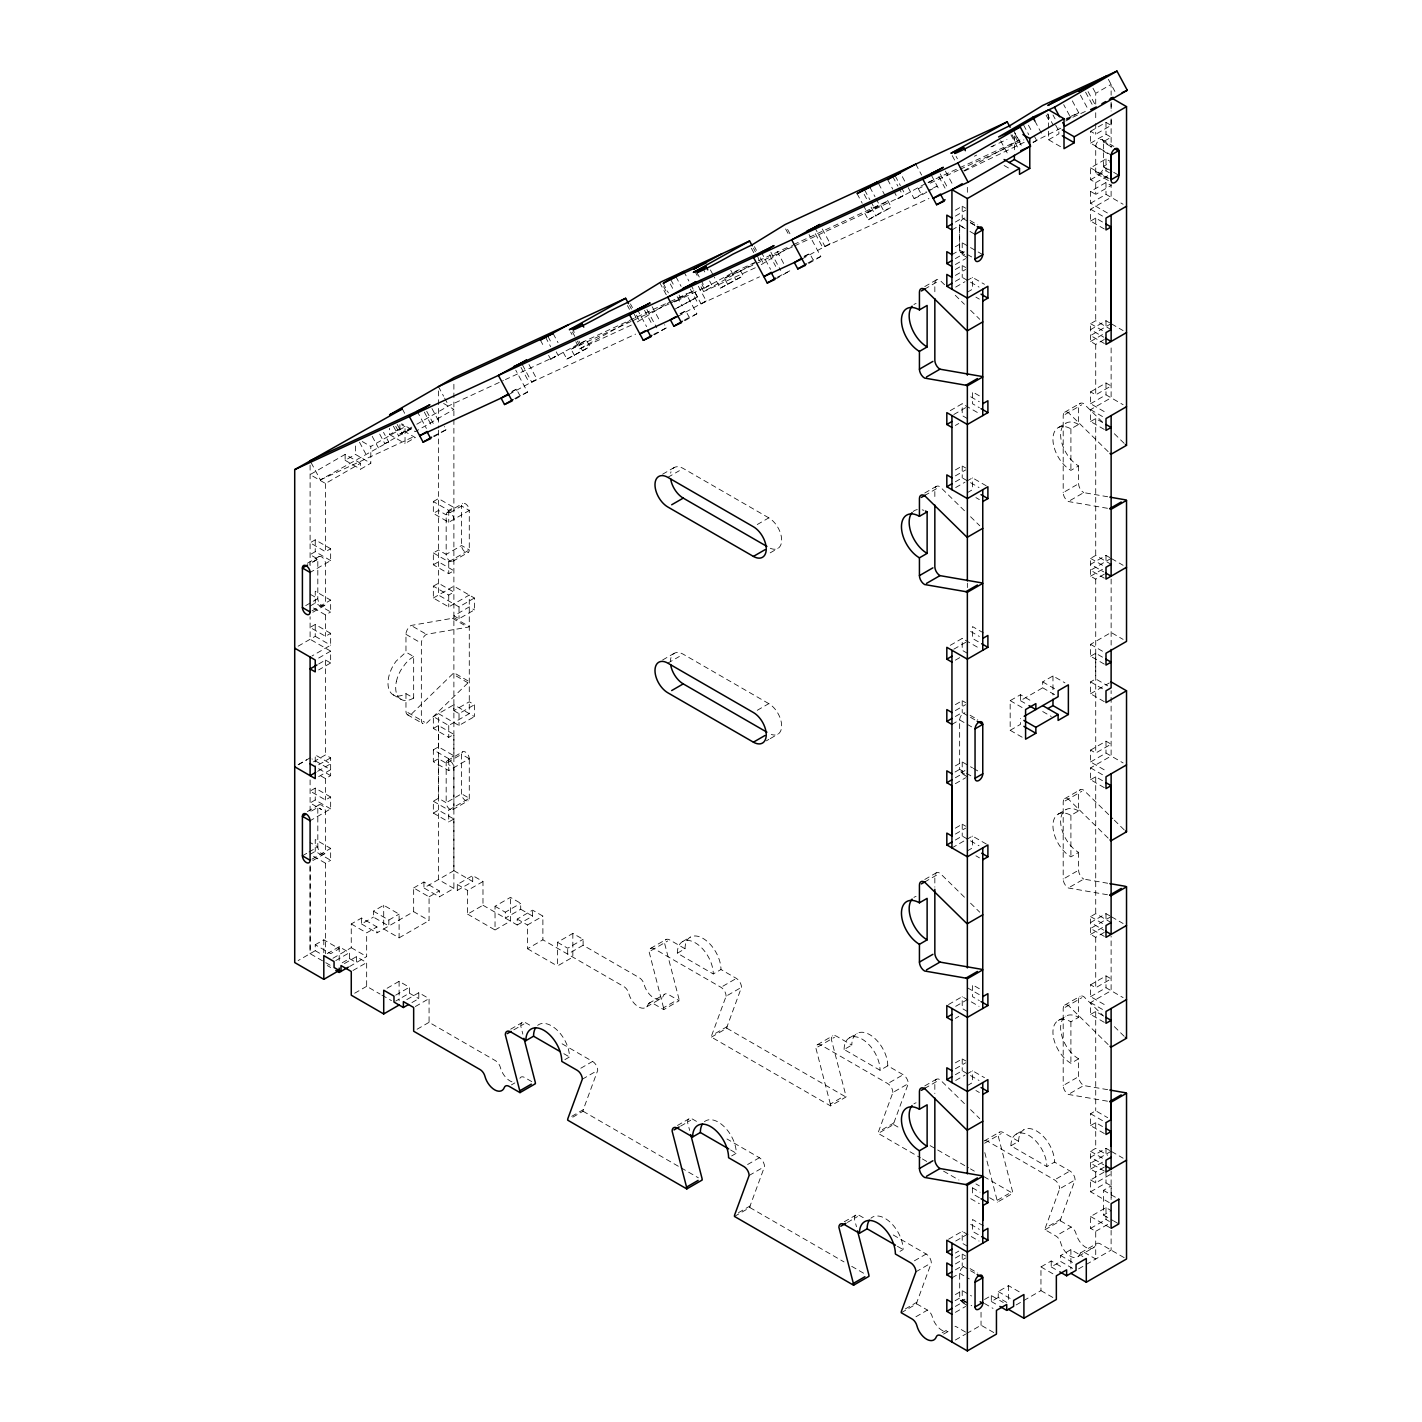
<?xml version="1.0" encoding="UTF-8"?>
<svg xmlns="http://www.w3.org/2000/svg" width="1422" height="1422" viewBox="0 0 1422 1422"><rect width="100%" height="100%" fill="white"/><g stroke="black" fill="none" stroke-linecap="round" stroke-linejoin="round"><path stroke-width="0.75" stroke-dasharray="5 3.75" d="M330.117 965.2L310.103 953.664L310.103 865.376M453.885 819.019L448.748 821.969L448.748 810.113L469.278 798.257L461.581 793.814L446.17 802.701L446.17 763.187A5.439 3.146 60 0 1 450.027 760.948A5.439 3.146 60 0 1 453.885 767.631L453.885 807.145A5.439 3.146 60 0 1 450.027 809.385A5.439 3.146 60 0 1 446.17 802.701L438.474 798.257L433.337 801.226L433.337 813.082L438.474 810.113L453.885 819.019L453.885 888.43L439.327 896.838L423.934 887.95L453.885 870.655L453.885 704.743L474.415 716.599L474.415 704.743L469.278 701.775L453.885 710.68L453.885 399.511M951.94 254.645L959.654 250.201L959.654 225.494L968.204 230.435M1107.667 1089.679L1083.742 1085.537A7.27 4.195 60 0 1 1078.605 1076.632L1078.605 1058.839A25.418 14.682 60 0 1 1060.634 1027.715A25.418 14.682 60 0 1 1078.605 1017.352L1078.605 999.559A7.27 4.195 60 0 1 1083.742 996.591L1103.632 1016.126M572.799 1117.177L583.056 1111.24A7.306 4.213 60 0 1 583.269 1109.675L597.738 1070.304A7.27 4.195 60 0 0 592.601 1061.416L560.179 1042.699M739.582 988.414L726.109 996.2L711.64 1035.554A7.306 4.213 60 0 0 711.427 1037.136L830.555 1105.907L845.966 1097.02A7.288 4.213 60 0 0 845.752 1095.189L831.283 1039.127A7.27 4.195 60 0 1 836.42 1036.176L851.814 1045.063A25.418 14.682 60 0 1 869.784 1034.683A25.418 14.682 60 0 1 887.772 1065.807L903.166 1074.712A7.27 4.195 60 0 1 908.303 1083.6L893.834 1122.971A7.288 4.213 60 0 0 893.62 1124.535L878.227 1133.423L920.496 1157.828M711.427 1037.136L726.838 1028.23A7.306 4.213 60 0 1 727.051 1026.666L741.502 987.295A7.27 4.195 60 0 0 736.383 978.407L720.972 969.52A25.418 14.682 60 0 0 703.001 938.396A25.418 14.682 60 0 0 685.031 948.758L677.334 953.22L713.275 973.963L720.972 969.52M734.445 1216.432L749.856 1207.545A7.288 4.213 60 0 1 750.069 1205.963L764.538 1166.609A7.27 4.195 60 0 0 759.401 1157.721L726.98 1138.986M906.383 1084.719L892.892 1092.487L878.441 1131.859A7.288 4.213 60 0 0 878.227 1133.423M901.246 1312.737L916.639 1303.832A7.288 4.213 60 0 1 916.87 1302.268L931.321 1262.896A7.27 4.195 60 0 0 926.184 1254.008L891.861 1234.189M1073.166 1181.007L1059.692 1188.792L1045.223 1228.146A7.288 4.213 60 0 0 1045.01 1229.728L1055.853 1235.985A7.27 4.195 60 0 1 1060.688 1242.721A14.522 8.39 60 0 0 1070.375 1256.23A14.522 8.39 60 0 0 1080.045 1253.902A7.27 4.195 60 0 1 1084.897 1252.746L1095.722 1259.003L1095.722 1231.328L1090.585 1228.359L1090.585 1216.503L1105.996 1207.616L1111.169 1210.602L1103.472 1215.063L1103.472 1190.356L1111.169 1185.912L1111.169 1200.31M1045.01 1229.728L1060.421 1220.84A7.288 4.213 60 0 1 1060.634 1219.258L1075.103 1179.904A7.27 4.195 60 0 0 1069.966 1170.999L1054.555 1162.112A25.418 14.682 60 0 0 1036.585 1130.988A25.418 14.682 60 0 0 1018.614 1141.351L1010.918 1145.812L1046.859 1166.555L1054.555 1162.112M575.821 341.689L579.678 348.87L628.542 321.568M701.064 286.782L703.641 291.563L754.424 263.194M405.963 693.634L405.963 711.409A7.306 4.23 -60 0 0 408.292 715.035A7.217 4.159 -60 0 0 411.1 714.377L453.885 672.73L469.278 681.618L426.493 723.265A7.217 4.159 -60 0 1 423.685 723.922A7.306 4.23 -60 0 1 421.339 720.279L421.356 643.224A7.306 4.213 -60 0 1 424.627 635.812A7.217 4.159 -60 0 1 426.493 634.336L467.82 627.173A7.252 4.195 -60 0 0 469.278 626.587L453.885 617.681A7.252 4.195 -60 0 1 452.409 618.286L411.1 625.449A7.217 4.159 -60 0 0 409.198 626.96A7.306 4.213 -60 0 0 405.963 634.336L405.963 652.129L396.116 661.177A25.418 14.682 -60 0 0 390.926 692.905A25.4 14.664 -60 0 0 405.963 693.616L413.66 698.078L413.66 656.573L405.963 652.129M964.916 1299.193L961.414 1300.881L959.726 1299.441L959.654 1273.33A5.439 3.146 -60 0 1 964.916 1266.149M413.66 656.573L410.389 658.813A25.4 14.664 -60 0 0 405.394 663.701L400.951 669.993A25.489 14.718 -60 0 0 397.698 676.943A25.703 14.842 -60 0 0 396.382 681.582M637.323 321.941L670.064 301.837M761.285 264.634L794.009 244.531M964.507 171.049L1024.675 142.076M360.548 463.27L345.137 454.382L310.103 474.61L325.514 483.498L360.548 463.27L360.548 469.207L370.804 463.27L370.804 446.472L405.039 426.707L405.039 443.522L415.313 437.585L399.902 428.697L389.628 434.617L389.628 428.324M345.137 454.382L345.137 460.319L355.411 454.382L370.804 463.27M311.098 462.63L320.377 479.889L388.668 441.922L383.513 432.341M395.778 426.298L399.902 433.977L414.94 425.302M416.806 424.218L448.748 405.785L503.424 380.492M379.692 434.101L384.847 443.682L412.629 428.093L399.902 433.977M548.608 355.393L550.67 359.233L555.806 356.264L505.432 379.567M550.67 359.233L578.843 343.857L668.429 302.424M574.506 355.607L571.075 349.208L586.486 340.32L589.917 346.719L566.88 359.126L561.974 350.008M433.372 436.216L446.135 429.711L444.428 426.529M566.88 359.126L589.917 346.719M434.154 436.625L446.135 429.711M511.351 392.188L516.47 389.219L519.919 395.6L527.544 392.081L515.759 370.164M508.703 394.587L536.876 379.194L526.567 360.033M522.461 364.903L531.739 382.163L536.876 379.194M671.006 303.01L686.417 294.105M670.42 301.5L694.043 290.586L673.513 302.442L709.169 285.36L704.032 288.328L701.97 284.489M704.032 288.328L732.206 272.935L789.992 246.219M514.782 398.569L519.919 395.6M515.564 398.995L527.544 392.081M727.868 284.702L724.438 278.303L739.831 269.416L743.279 275.797L720.243 288.222L714.342 277.272M697.491 296.967L674.455 309.392L697.491 296.967L693.563 289.679M720.243 288.222L743.279 275.797M680.658 313.889L685.795 310.938L689.226 317.319L696.869 313.8L686.062 293.714M678.027 316.288L706.201 300.913L695.891 281.734M690.754 284.702L701.064 303.881L706.201 300.913M653.569 334.401L666.331 327.913L664.625 324.714M654.351 334.828L666.331 327.913M794.649 245.846L864.878 213.371L880.289 204.484L883.72 210.865L891.345 207.345L886.439 198.209M863.243 205.141L867.367 212.802L887.915 200.946L792.001 245.295M867.367 212.802L903.041 195.721L898.917 188.06M684.106 320.288L689.226 317.319M684.889 320.714L696.869 313.8M893.78 191.028L897.904 198.689L903.041 195.721M897.904 198.689L926.077 183.314M926.877 192.094L921.74 195.063L918.292 188.664L921.723 186.691M928.566 182.745L933.703 179.776M804.621 256.582L809.758 253.614L813.188 260.013L820.814 256.475L809.047 234.577M864.878 213.371L868.309 219.77L883.72 210.865M330.651 548.732L315.24 539.827L310.103 542.795L325.514 551.683L330.651 548.732L330.651 560.588L310.103 572.444M801.972 258.982L830.146 243.606L820.867 226.347M868.309 219.77L891.345 207.345M814.717 227.396L825.009 246.557L830.146 243.606M777.532 277.094L790.294 270.589L776.608 278.499M1095.722 104.09L1095.722 93.319L1111.115 84.413L1111.133 95.203M908.214 187.633L914.097 198.582L926.077 191.668M928.584 191.117L937.134 186.175L929.508 189.695M808.052 262.981L813.188 260.013M808.834 263.39L820.814 256.475M330.651 560.588L315.24 551.683L310.103 554.651L317.817 559.095L317.817 598.626A5.439 3.146 60 0 0 321.656 605.292A5.439 3.146 60 0 0 325.514 603.07L325.514 563.556A5.439 3.146 60 0 0 321.656 556.873A5.439 3.146 60 0 0 317.817 559.095L309.249 564.036M1065.931 119.235L1071.068 116.266M1066.731 119.661L1078.711 112.729L1066.82 118.239M1065.789 121.066L1070.926 118.097L1063.709 104.677M1060.83 128.193L1032.87 142.289L1036.691 140.529L1033.598 134.788M1033.261 142.502L1036.691 140.529M307.383 563.272L318.937 556.606M312.68 562.063L317.817 559.095M1048.601 131.215L1048.601 139.765L1058.875 133.846L1058.875 127.909M433.337 501.539L438.474 498.571L453.885 507.476L448.748 510.445L433.337 501.539L433.337 513.395L448.748 522.301L469.278 510.445A5.439 3.146 60 0 0 465.438 503.761A5.439 3.146 60 0 0 461.581 505.983L446.17 514.888L438.474 510.445L433.337 513.395M1090.585 131.286L1105.996 122.399L1111.133 125.367L1095.722 134.255L1090.585 131.286L1090.585 143.16L1111.133 155.016M955.371 210.172L962.214 206.226L965.645 208.199M955.371 216.108L965.645 210.172M447.308 512.382L462.719 503.495M1090.585 143.16L1105.996 134.255L1111.133 137.223L1103.419 141.667L1103.419 166.925A5.439 3.146 -60 0 1 1099.579 173.591A5.439 3.146 -60 0 1 1095.722 171.369L1095.722 146.662A5.439 3.146 -60 0 1 1099.579 139.996A5.439 3.146 -60 0 1 1103.419 142.218L1114.972 148.901M955.371 222.045L962.214 218.081L975.296 225.636M951.94 229.937L959.654 225.494M305.712 605.612L317.817 598.626L310.103 594.183M310.103 606.039L315.24 603.07L330.651 611.975L330.651 600.12L315.24 591.214L315.24 603.07M311.969 610.891L330.651 600.12M312.84 612.242L324.376 605.576M1107.382 212.962L1090.585 203.257L1090.585 191.401L1105.996 182.514L1111.133 185.482L1095.722 194.37L1095.722 182.674L1090.585 179.723L1090.585 167.849L1105.996 158.962L1111.133 161.93L1103.419 166.374L1111.986 171.315M955.371 246.735L962.214 242.789L982.762 254.645M313.533 608.012L325.514 614.926L330.651 611.975M433.337 564.783L438.474 561.814L453.885 570.72L448.748 573.688L433.337 564.783L433.337 552.927L438.474 549.958L446.17 554.402A5.439 3.146 60 0 0 450.027 561.086A5.439 3.146 60 0 0 453.885 558.864M330.651 633.341L315.24 624.454L310.103 627.422L325.514 636.309L330.651 633.341L330.651 645.197L311.969 655.986M1090.585 179.723L1105.996 170.818L1109.409 172.791M955.371 258.608L962.214 254.645L967.351 257.613M1095.722 182.674L1109.409 174.782M955.371 264.528L965.645 258.608M298.122 646.192L315.24 636.309L315.24 624.454M924.78 286.569L936.334 279.885M433.337 552.927L448.748 561.814L469.278 549.958L469.278 510.445L461.581 505.983L461.581 545.515A5.439 3.146 60 0 0 465.438 552.18A5.439 3.146 60 0 0 469.278 549.958L461.581 545.515L446.17 554.402L446.17 514.888A5.439 3.146 60 0 1 450.027 512.667A5.439 3.146 60 0 1 453.885 519.332M955.371 269.469L962.214 265.523L965.645 267.496M452.747 561.352L468.158 552.465M924.567 289.146L938.04 281.36M955.371 275.406L965.645 269.469M955.371 281.325L962.214 277.379L979.029 287.084M1090.585 203.257L1105.996 194.37L1123.113 204.253M433.337 586.166L438.474 583.198L453.885 592.085L448.748 595.054L433.337 586.166L433.337 598.022L448.748 606.91L469.278 595.054L469.278 713.631L448.748 725.504L433.337 716.599L433.337 728.455L448.748 737.36L453.885 734.392L453.885 755.775L448.748 758.726L433.337 749.838L433.337 761.694L448.748 770.6L469.278 758.726A5.439 3.146 60 0 0 465.438 752.06A5.439 3.146 60 0 0 461.581 754.282L446.17 763.187M955.691 287.084L965.023 281.68M966.889 280.614L972.488 277.379L984.468 284.293M1104.272 228.96L1090.585 221.05L1090.585 209.194L1111.115 197.338L1111.115 184.06M318.67 658.048L330.651 651.134L330.651 662.99L318.67 669.904M318.67 663.985L325.514 660.021L330.651 662.99M433.337 598.022L453.885 586.166L474.415 598.022L474.415 609.878L459.022 618.766L453.885 615.815L469.278 606.91L474.415 609.878M967.351 292.203L972.488 289.235L972.488 277.379M1090.585 221.05L1095.722 218.081L1104.272 223.023M662.599 474.219L674.152 467.554M667.825 477.348L679.378 470.682M438.474 430.226L438.474 595.054L459.022 606.91L474.415 598.022M298.442 764.592L311.507 757.055M298.122 764.769L306.69 759.828M313.533 761.819L325.514 754.886L330.651 757.855L330.651 775.648L325.514 778.616L318.67 774.652M318.67 764.769L330.651 757.855M1104.272 339.502L1095.722 344.444L1090.585 341.476L1090.585 323.683L1095.722 320.714L1111.115 329.62M317.586 771.328L330.651 763.792L315.24 754.886L315.24 766.76M950.234 410.638L962.214 403.724L979.029 413.429M1109.729 322.883L1105.996 320.714L1090.585 329.62L1103.65 337.156M318.67 776.625L330.651 769.711L311.969 758.939M757.251 524.54L768.804 517.857A18.148 10.487 60 0 1 781.656 540.093A18.148 10.487 60 0 1 768.804 547.506M953.807 414.513L968.755 405.892M1111.115 323.683L1090.585 335.539L1104.272 343.449M433.337 716.599L453.885 704.743M330.651 797.013L315.24 788.126L310.103 791.094L325.514 799.982L330.651 797.013L330.651 808.887L310.103 820.743M1090.585 341.476L1104.272 333.566M955.371 425.462L958.801 423.489M433.337 728.455L438.474 725.504L453.885 734.392M453.885 710.68L459.022 713.631L474.415 704.743M330.651 808.887L315.24 799.982L310.103 802.95L321.656 809.616L317.817 807.394L309.249 812.335M307.383 811.571L318.937 804.905M482.982 881.516L467.571 890.421L467.571 914.133L482.982 905.245L482.982 881.516L472.708 875.597L472.708 881.516L457.297 890.421L438.474 879.543L438.474 713.631L459.022 725.504L474.415 716.599M770.191 552.856L777.887 548.412M433.337 749.838L438.474 746.87L453.885 755.775M433.337 761.694L438.474 758.726L450.027 765.409M447.308 760.681L462.719 751.794M955.371 469.935L962.214 465.989L965.645 467.962M1090.585 391.868L1105.996 382.98L1111.133 385.949L1095.722 394.836L1090.585 391.868L1090.585 403.724L1107.382 413.429M924.78 493.007L936.334 486.324M1064.705 412.22L1080.116 403.333M955.371 475.872L965.645 469.935M924.567 495.585L938.04 487.799M1065.131 414.424L1081.822 404.79M302.406 855.813L307.543 852.862M309.001 852.009L317.817 846.925L317.817 807.394A5.439 3.146 60 0 1 321.656 805.172A5.439 3.146 60 0 1 325.514 811.838L325.514 851.369A5.439 3.146 60 0 1 321.656 853.591A5.439 3.146 60 0 1 317.817 846.925L310.103 842.482M310.103 854.338L315.24 851.369L330.651 860.274L330.651 848.401L315.24 839.513L315.24 851.369M955.371 481.791L962.214 477.845L979.029 487.55M1090.585 403.724L1105.996 394.836L1123.113 404.719M1058.199 427.631L1065.896 423.169M311.969 859.19L330.651 848.401M955.691 487.55L965.023 482.147M966.889 481.08L972.488 477.845L986.175 485.755M1104.272 429.426L1090.585 421.516L1090.585 409.66L1111.115 397.805L1111.133 344.302M312.84 860.541L324.376 853.858M662.599 660.004L674.152 653.338M1078.605 424.431A25.418 14.682 60 0 0 1060.634 434.812A25.418 14.682 60 0 0 1078.605 465.936L1070.908 470.38A25.418 14.682 60 0 1 1052.938 439.256A25.418 14.682 60 0 1 1070.908 428.875L1078.605 424.431L1078.605 406.656A7.27 4.195 60 0 1 1083.742 403.688L1103.632 423.205M667.825 663.132L679.378 656.466M313.533 856.311L325.514 863.225L330.651 860.274M967.351 492.67L972.488 489.701L972.488 477.845M1090.585 421.516L1095.722 418.548L1104.272 423.489M452.747 809.651L468.158 800.746M1107.489 508.294L1068.331 501.522A7.27 4.195 60 0 1 1063.194 492.616L1076.685 484.831M1070.268 500.402L1083.742 492.616L1107.667 496.758M315.24 944.759L323.807 939.818L339.2 948.723L330.651 953.664L315.24 944.759L315.24 950.696L298.122 960.579M332.961 958.25L351.252 947.692L351.252 923.962L361.526 918.043L376.937 926.931L376.937 932.868L413.66 911.662L429.071 920.549L429.071 896.838L413.66 887.95L413.66 911.662M373.435 911.164L388.846 920.052L388.846 925.989L373.435 917.101L373.435 911.164L383.709 905.245L399.102 914.133L399.102 937.845L383.709 928.957L383.709 905.245M413.66 887.95L423.934 882.013L439.327 890.901L439.327 896.838M361.526 918.043L361.526 923.962L373.435 917.101M327.22 953.664L339.2 946.732L349.474 952.669L349.474 958.606L340.925 963.547M351.252 923.962L366.663 932.868L376.937 926.931M388.846 920.052L399.102 914.133M429.071 896.838L439.327 890.901M757.251 710.307L768.804 703.641A18.148 10.487 60 0 1 781.585 724.402A18.148 10.487 60 0 1 771.293 734.445M457.297 890.421L457.297 884.484L472.708 875.597M335.788 960.579L349.474 952.669M344.408 963.583L356.389 956.668L366.663 962.587L366.663 986.317L380.03 994.031M349.545 966.551L366.663 956.579L366.663 932.868M399.102 937.845L429.071 920.549M352.976 970.497L366.663 962.587M766.334 740.862L768.893 739.369M770.191 738.64L777.887 734.196M1104.272 574.186L1095.722 579.127L1090.585 576.177L1090.585 558.384L1095.722 555.415L1111.115 564.303M467.571 914.133L495.034 929.988L495.034 906.276L510.445 897.371L520.701 903.308L520.701 909.227L505.308 918.132L505.308 912.195L520.701 903.308M950.234 645.339L962.214 638.425L979.029 648.13M1109.729 557.566L1105.996 555.415L1090.585 564.303L1103.65 571.857M354.682 993.231L366.663 986.317M953.807 649.196L968.755 640.575M1111.115 558.384L1090.585 570.24L1104.272 578.15M1090.585 576.177L1104.272 568.267M387.122 988.237L399.102 981.322L409.376 987.259L409.376 993.178L395.689 1001.088M955.371 660.163L960.508 657.195M495.034 929.988L510.445 921.083L510.445 897.371M482.982 905.245L517.217 924.993L517.217 919.074L532.61 910.169L542.884 916.106L542.884 939.818L527.473 948.723L527.473 924.993L542.884 916.106M395.689 995.151L409.376 987.259M517.217 924.993L532.61 916.106L532.61 910.169M406.816 999.613L418.797 992.698L429.071 998.617L429.071 1022.329L495.514 1060.705A7.27 4.195 60 0 1 500.366 1067.442A14.522 8.39 60 0 0 513.075 1082.178M411.953 1002.563L418.797 998.617L418.797 992.698M415.366 1006.527L429.071 998.617M955.371 704.637L962.214 700.673L965.645 702.646M955.371 710.556L965.645 704.637M572.835 933.401L572.835 957.113L557.424 966L557.424 942.288L572.835 933.401L583.109 939.32L583.109 945.257L639.296 977.696A7.27 4.195 60 0 1 644.13 984.451A14.522 8.39 60 0 0 653.818 997.942A14.522 8.39 60 0 0 663.487 995.631A7.27 4.195 60 0 1 668.34 994.458L679.165 1000.715L663.754 1009.62L652.929 1003.363A7.27 4.195 60 0 0 648.094 1004.519A14.522 8.39 60 0 1 638.407 1006.829A14.522 8.39 60 0 1 628.72 993.338A7.27 4.195 60 0 0 623.885 986.584L542.884 939.818M955.371 716.492L962.214 712.529L975.919 720.439M417.09 1029.244L429.071 1022.329M951.94 724.385L959.654 719.941A5.439 3.146 -60 0 1 964.916 712.778M1104.272 664.11L1090.585 656.217L1090.585 644.344L1111.115 632.488L1123.113 639.402M557.424 942.288L567.698 948.225L583.109 939.32M583.109 945.257L567.698 954.144L567.698 948.225M1022.151 737.218L1010.171 730.304L1010.171 700.655L1020.445 694.718L1032.425 701.65M1020.445 694.718L1020.445 700.655L1042.699 687.804L1042.699 681.885L1052.973 675.948L1064.954 682.862M1090.585 656.217L1095.722 653.249L1104.272 658.19M1104.272 701.668L1090.585 693.758L1090.585 681.902L1095.722 678.934L1107.702 685.848M1010.171 730.304L1020.445 724.367L1020.445 718.448M955.371 765.889L962.214 761.943L972.488 767.88M955.033 772.022L959.654 769.355A5.439 3.146 -60 0 0 964.916 770.44M1090.585 693.758L1109.249 682.987M510.676 1029.19L522.23 1022.525M650.583 948.403L665.994 939.515M513.822 1029.83L523.918 1023.982M651.009 950.625L667.7 940.991M955.371 777.763L962.214 773.799L967.351 776.768M955.371 783.682L965.645 777.763M682.596 941.577L690.292 937.134M648.823 1003.363L664.216 994.476M955.371 828.155L962.214 824.191L965.645 826.182M1090.585 750.087L1105.996 741.2L1111.133 744.15L1095.722 753.056L1090.585 750.087L1090.585 761.943L1107.382 771.648M511.44 1084.879L514.853 1082.906M646.655 1006.812L662.048 997.924M955.371 834.074L965.645 828.155M564.872 1059.639L569.493 1056.973A25.418 14.682 60 0 0 557.353 1030.328A25.418 14.682 60 0 0 537.338 1025.653M663.754 1009.62A7.288 4.213 60 0 0 663.541 1007.789L675.095 1001.124M955.371 840.011L962.214 836.065L979.029 845.752M1090.585 761.943L1105.996 753.056L1123.113 762.939M951.94 847.921L965.023 840.366M966.889 839.3L972.488 836.065L987.899 844.952M1104.272 787.646L1090.585 779.736L1090.585 767.88L1111.115 756.024L1111.115 690.63M580.816 1068.224L592.601 1061.416M722.891 986.193L736.383 978.407M967.351 850.889L972.488 847.921L972.488 836.065M1090.585 779.736L1095.722 776.768L1104.272 781.709M924.78 879.471L936.334 872.806M1064.705 798.684L1080.116 789.797M582.327 1079.209L595.818 1071.424M924.567 882.049L938.04 874.281M1065.131 800.906L1081.822 791.272M1058.199 814.095L1065.896 809.651M1078.605 810.913A25.418 14.682 60 0 0 1060.634 821.276A25.418 14.682 60 0 0 1078.605 852.418L1070.908 856.862A25.418 14.682 60 0 1 1052.938 825.738A25.418 14.682 60 0 1 1070.908 815.357L1078.605 810.913L1078.605 793.12A7.27 4.195 60 0 1 1083.742 790.152L1112.822 818.699M571.715 1116.341L583.269 1109.675M715.497 1033.332L727.051 1026.666M1107.489 894.758L1068.331 887.986A7.27 4.195 60 0 1 1063.194 879.098L1076.685 871.313M1070.268 886.866L1083.742 879.098L1107.667 883.24M677.459 1125.477L689.012 1118.812M817.383 1044.708L832.794 1035.803M680.605 1126.117L690.719 1120.287M817.81 1046.912L834.483 1037.278M849.378 1037.882L857.093 1033.421M887.772 1065.807L880.058 1070.268L844.117 1049.507L851.814 1045.063M1104.272 932.405L1095.722 937.347L1090.585 934.378L1090.585 916.603L1095.722 913.635L1111.115 922.523M948.527 1004.536L962.214 996.644L979.029 1006.332M1109.729 915.786L1105.996 913.635L1090.585 922.523L1103.65 930.077M955.691 1006.332L968.755 998.795M1111.115 916.603L1090.585 928.459L1104.272 936.351M1090.585 934.378L1104.272 926.486M955.371 1018.383L958.801 1016.392M731.672 1155.926L736.294 1153.26A25.418 14.682 60 0 0 724.154 1126.633A25.418 14.682 60 0 0 704.139 1121.958M830.555 1105.907A7.288 4.213 60 0 0 830.341 1104.094L841.895 1097.411M747.599 1164.529L759.401 1157.721M889.692 1082.48L903.166 1074.712M749.127 1175.496L762.601 1167.711M955.371 1062.838L962.214 1058.892L965.645 1060.865M1090.585 984.788L1105.996 975.883L1111.115 978.851L1095.722 987.739L1090.585 984.788L1090.585 996.644L1107.382 1006.332M924.78 1085.91L936.334 1079.245M1064.705 1005.123L1080.116 996.235M955.371 1068.775L965.645 1062.838M924.567 1088.488L938.04 1080.702M1065.131 1007.345L1081.822 997.711M955.371 1074.712L962.214 1070.748L979.029 1080.453M1090.585 996.644L1105.996 987.739L1123.113 997.622M1058.199 1020.534L1065.896 1016.09M955.691 1080.453L965.023 1075.068M966.889 1073.983L972.488 1070.748L984.468 1077.663M1104.272 1022.329L1090.585 1014.419L1090.585 1002.563L1111.115 990.707L1111.115 936.209M738.516 1212.646L750.069 1205.963M882.28 1129.637L893.834 1122.971M1078.605 1058.839L1070.908 1063.301A25.418 14.682 60 0 1 1052.938 1032.159A25.418 14.682 60 0 1 1070.908 1021.796L1078.605 1017.352M967.351 1085.573L972.488 1082.604L972.488 1070.748M1090.585 1014.419L1095.722 1011.469L1104.272 1016.41M1107.489 1101.197L1068.331 1094.425A7.27 4.195 60 0 1 1063.194 1085.537L1076.685 1077.752M844.259 1221.782L855.813 1215.117M984.166 1140.995L999.577 1132.108M1070.268 1093.305L1083.742 1085.537M847.405 1222.422L857.519 1216.574M984.593 1143.217L1001.284 1133.583M1016.179 1134.169L1023.876 1129.726M1104.272 1133.494L1090.585 1125.602L1090.585 1113.746L1095.722 1110.778L1107.702 1117.692M1090.585 1125.602L1095.722 1122.633L1104.272 1127.575M900.002 1251.342L903.077 1249.565A25.418 14.682 60 0 0 890.954 1222.92A25.418 14.682 60 0 0 870.922 1218.245M1018.614 1141.351L1003.203 1132.463A7.27 4.195 60 0 0 998.066 1135.431L1012.535 1191.494A7.288 4.213 60 0 1 1012.748 1193.307L997.355 1202.212A7.288 4.213 60 0 0 997.124 1200.381L1008.678 1193.716M1104.272 1167.107L1095.722 1172.048L1090.585 1169.08L1090.585 1151.287L1095.722 1148.318L1107.702 1155.233M948.527 1239.237L962.214 1231.328L979.029 1241.033M1109.729 1150.487L1105.996 1148.318L1090.585 1157.224L1103.65 1164.76M914.399 1260.816L926.184 1254.008M1056.475 1178.785L1069.966 1170.999M955.691 1241.033L968.755 1233.478M1111.115 1151.287L1090.585 1163.143L1104.272 1171.053M1090.585 1169.08L1104.272 1161.17M915.928 1271.801L929.401 1264.016M955.371 1253.066L958.801 1251.093M955.371 1258.008L962.214 1254.062L965.645 1256.035M1109.249 1202.585L1090.585 1191.796L1090.585 1179.94L1104.272 1172.048M955.371 1263.945L965.645 1258.008M1090.585 1179.94L1095.722 1182.908L1111.115 1174.021M955.371 1269.864L962.214 1265.918L976.15 1273.97M1090.585 1191.796L1105.996 1182.908L1111.169 1185.912M951.993 1277.809L959.708 1273.348L969.289 1278.893M905.316 1308.933L916.87 1302.268M1049.081 1225.924L1060.634 1219.258M915.928 1316.754L927.482 1310.089A7.27 4.195 60 0 1 932.317 1316.843A14.522 8.39 60 0 0 947.923 1331.579M1059.692 1233.763L1071.246 1227.079A7.27 4.195 60 0 1 1076.099 1233.834A14.522 8.39 60 0 0 1085.768 1247.325A14.522 8.39 60 0 0 1095.455 1245.014A7.27 4.195 60 0 1 1100.29 1243.859L1126.526 1259.003M955.371 1294.571L962.214 1290.625L971.546 1296.011M955.086 1300.721L959.708 1298.055L969.289 1303.601M955.371 1306.427L962.214 1302.481L967.351 1305.449M1090.585 1228.359L1105.996 1219.472L1109.409 1221.445M955.371 1312.364L965.645 1306.427M1095.722 1231.328L1109.409 1223.418M984.468 1299.512L991.312 1295.566L1003.292 1302.481M1006.794 1302.428L998.244 1297.486L998.244 1291.567L1008.5 1285.63L1020.481 1292.562M1023.769 1300.543L1040.957 1290.625L1040.957 1266.913L1051.214 1260.976L1063.194 1267.891M1072.615 1268.388L1060.634 1261.474L1060.634 1255.537L1070.908 1249.618L1082.889 1256.533M991.312 1295.566L991.312 1301.486L998.244 1297.486M1051.214 1260.976L1051.214 1266.913L1060.634 1261.474M942.128 1332.805L948.545 1329.09M1080.773 1252.764L1096.184 1243.859M1078.605 1256.195L1094.016 1247.307M955.371 1340.022L965.645 1334.103M966.711 1333.481L981.038 1325.215L996.449 1334.103M1016.143 1304.952L1021.867 1301.645M1078.569 1268.904L1084.702 1265.367M1086.23 1264.478L1111.115 1250.116L1111.115 1230.35M943.568 1334.12L948.563 1331.259M759.117 260.582L757.322 255.338M634.745 318.137L635.954 317.444L633.377 312.662M963.832 170.764L1017.53 141.027L1014.953 136.228M413.66 698.078L412.042 698.931A25.4 14.664 -60 0 1 402.337 699.98L393.254 694.878M631.315 325.087L579.678 348.87M755.278 267.78L703.641 291.563M990.903 146.875L1006.972 139.445M928.068 182.389L1023.289 138.361M571.075 349.208L631.048 321.479M633.039 320.554L669.015 303.935M724.438 278.303L792.641 246.77M918.292 188.664L922.274 186.833M930.237 183.154L958.108 170.267M960.099 169.342L1023.822 139.889M1072.846 117.226L1086.195 111.04M914.097 198.582L921.74 195.063M384.847 443.682L388.668 441.922M320.377 479.889L415.348 435.967M512.489 391.068L516.47 389.219M531.739 382.163L635.652 334.117M680.072 313.587L685.795 310.938M701.064 303.881L759.508 276.846M804.034 256.262L809.758 253.614M825.009 246.557L928.922 198.511M1102.299 139.729L1113.853 146.395M1103.419 141.667L1111.986 146.608M1095.722 146.662L1109.587 154.678M1113.693 172.311L1118.83 175.261M1103.419 166.925L1108.378 169.787M1048.601 139.765L1060.581 146.697M1090.585 167.849L1109.249 178.639M1095.722 171.369L1111.115 180.274M1096.842 173.875L1108.396 180.541M1090.585 191.401L1095.722 194.37M1090.585 209.194L1104.272 217.104M1004.092 165.467L1009.229 168.436M970.071 220.517L977.785 224.96M970.426 222.561L975.048 225.227M964.916 218.046A5.439 3.146 -60 0 0 959.654 225.227L964.596 228.089M969.928 231.43L975.048 234.399M1111.595 323.949L1123.113 330.597M1090.585 323.683L1104.272 331.593M959.654 250.201L975.048 258.822M960.774 252.423L964.631 254.645M975.919 297.145L979.331 299.118M1090.585 409.66L1104.272 417.57M979.331 395.831L972.488 391.868L972.488 403.724L979.331 407.687M970.782 396.809L979.331 401.751M967.351 418.548L962.214 415.58L962.214 403.724M1111.595 558.65L1123.113 565.298M1090.585 558.384L1104.272 566.294M975.919 497.611L979.331 499.584M1090.585 644.344L1104.272 652.254M1090.585 681.902L1104.272 689.812M983.491 632.914L972.488 626.569L972.488 638.425L979.829 642.655M970.657 631.439L979.331 636.452M768.804 517.857L683.235 468.46A18.148 10.487 60 0 0 670.633 473.153M1042.699 681.885L1056.386 689.777M1042.699 687.804L1058.11 696.709M967.351 653.249L962.214 650.281L962.214 638.425M1042.699 711.533L1051.249 716.475M1020.445 700.655L1027.288 704.601M1010.171 700.655L1022.151 707.569M1090.585 767.88L1104.272 775.772M443.611 403.457L453.885 409.394L415.313 431.648L401.626 423.756M970.071 715.23L977.785 719.674M971.635 726.855L959.654 719.941L959.654 769.355L964.791 772.324M401.626 424.734L405.039 426.707M973.412 768.413L979.029 771.648M389.628 434.617L405.039 443.522M966.498 773.301L971.635 776.27M960.774 771.844L964.631 774.066M362.255 441.531L370.804 446.472M768.804 703.641L683.235 654.227A18.148 10.487 60 0 0 670.402 661.639M345.137 460.319L360.548 469.207M1111.595 916.87L1123.113 923.518M1090.585 916.603L1104.272 924.496M975.919 855.813L979.456 857.875M452.409 618.286L463.963 624.951M1090.585 1002.563L1104.272 1010.473M413.02 626.551L426.493 634.336M405.963 634.336L419.437 642.122M456.266 676.054L467.82 682.72M979.331 988.734L972.488 984.771L972.488 996.644L979.331 1000.59M967.351 987.739L979.331 994.653M967.351 1011.469L962.214 1008.5L962.214 996.644M315.24 636.309L330.651 645.197M330.651 651.134L310.103 639.278L310.103 616.721M407.883 712.529L424.574 722.163M407.456 714.733L422.867 723.638M1090.585 1113.746L1105.996 1122.633M1111.595 1151.553L1123.113 1158.201M1090.585 1151.287L1104.272 1159.197M975.919 1090.514L979.331 1092.487M433.337 801.226L448.748 810.113M685.031 948.758L669.62 939.871A7.27 4.195 60 0 0 664.483 942.839L678.952 998.902A7.288 4.213 60 0 1 679.165 1000.715M1103.419 1190.321L1118.83 1199.208M433.337 813.082L448.748 821.969M1103.472 1215.063L1113.071 1220.591M1113.693 1220.947L1118.83 1223.915M318.67 768.733L330.651 775.648M1090.585 1216.503L1111.115 1228.359M453.885 870.655L472.708 881.516M520.701 909.227L532.61 916.106M726.838 1028.23L845.966 1097.02M893.62 1124.535L899.397 1127.859M930.13 1145.617L968.56 1167.8M970.479 1168.902L974.319 1171.124M983.935 1176.669L1012.748 1193.307M1060.421 1220.84L1071.246 1227.079M457.297 884.484L467.571 890.421M495.034 906.276L505.308 912.195M517.217 919.074L527.473 924.993M975.919 1183.904L979.331 1185.877M922.416 1158.948L930.095 1163.374M943.55 1171.141L958.926 1180.011M972.364 1187.779L980.06 1192.223M989.659 1197.768L997.355 1202.212M979.331 1197.733L972.488 1193.787L972.488 1185.877M970.782 1198.728L979.331 1203.67M1060.634 1255.537L1074.321 1263.447M527.473 948.723L557.424 966M983.491 1225.817L972.488 1219.472L972.488 1231.328L979.829 1235.558M1051.214 1266.913L1058.057 1270.859M970.657 1224.342L979.331 1229.355M1040.957 1266.913L1054.644 1274.805M967.351 1246.152L962.214 1243.184L962.214 1231.328M1040.957 1290.625L1052.938 1297.539M970.071 1268.62L977.785 1273.063M361.526 923.962L376.937 932.868M998.244 1291.567L1011.931 1299.477M529.659 1025.084L525.856 1022.88A7.27 4.195 60 0 0 520.719 1025.849L522.852 1034.149M696.46 1121.371L692.638 1119.167A7.27 4.195 60 0 0 687.501 1122.136L689.652 1130.437M863.261 1217.676L859.439 1215.472A7.27 4.195 60 0 0 854.302 1218.441L856.453 1226.742M563.823 1053.684L569.493 1056.973M730.606 1149.989L736.294 1153.26M897.406 1246.294L903.077 1249.565M991.312 1301.486L996.449 1304.454M984.468 1303.476L993.018 1308.4M351.252 947.692L366.663 956.579M963.494 1300.988L971.759 1305.752M960.294 1300.49L964.649 1302.996M349.474 958.606L356.389 962.587L356.389 956.668M409.376 993.178L418.797 998.617M315.24 950.696L322.083 954.642M381.931 995.133L391.477 1000.626M531.792 1081.644L524.558 1077.467A7.27 4.195 60 0 0 519.723 1078.623M583.056 1111.24L679.129 1166.715M681.049 1167.818L698.344 1177.807M749.856 1207.545L844.01 1261.901M851.689 1266.327L865.145 1274.094M916.639 1303.832L927.482 1310.089M965.556 1332.076L956.526 1326.868A7.27 4.195 60 0 0 954.997 1326.246M327.22 965.52L330.651 967.493M1114.35 433.728L1125.069 444.233M944.563 284.755L939.96 280.258A7.27 4.195 60 0 0 934.841 283.209L934.841 294.23M955.264 295.278L964.454 304.29M970.568 310.298L979.758 319.31M1108.129 451.627L1068.331 412.576A7.27 4.195 60 0 0 1063.194 415.544L1063.194 492.616M964.454 510.729L939.96 486.697A7.27 4.195 60 0 0 934.841 489.648L934.841 498.464M970.568 516.737L979.758 525.749M1114.35 820.192L1125.051 830.715M1108.129 838.109L1068.331 799.04A7.27 4.195 60 0 0 1063.194 802.008L1063.194 879.098M1114.35 1026.631L1125.051 1037.153M964.454 897.193L939.96 873.161A7.27 4.195 60 0 0 934.841 876.13L934.841 887.132M970.568 903.201L979.758 912.213M1108.129 1044.548L1068.331 1005.478A7.27 4.195 60 0 0 1063.194 1008.447L1063.194 1085.537M964.454 1103.632L939.96 1079.6A7.27 4.195 60 0 0 934.841 1082.569L934.841 1093.571M970.568 1109.64L979.758 1118.652M1108.378 79.33L1115.826 93.177M1092.985 88.217L1095.722 93.319M1088.079 91.612L1095.296 105.032M1085.59 92.181L1092.789 105.601M1080.453 95.15L1087.67 108.57M1072.33 100.873L1081.164 117.297M1053.009 115.004L1055.071 118.844M1055.675 125.154L1059.106 131.553M1047.161 113.867L1052.955 124.638M1046.165 115.235L1049.063 120.621M1034.896 121.03L1043.144 136.37M1028.444 125.189L1032.568 132.868M1023.609 125.047L1028.746 134.628M1013.051 129.402L1021.067 144.297M1014.757 133.099L1023.005 148.439M1012.037 134.752L1015.895 141.933M1010.935 134.859L1018.152 148.279M1000.661 140.796L1007.878 154.216M956.099 156.384L957.397 158.784M952.242 155.673L954.82 160.473M945.434 171.155L952.651 184.558M940.209 173.928L948.047 188.539M938.84 176.595L945.026 188.095M931.641 175.724L939.889 191.063M915.768 164.134L921.652 175.084M902.33 176.684L907.236 185.802M895.22 175.99L900.375 185.589M901.406 187.491L905.53 195.169M892.732 176.559L897.886 186.14M887.595 179.528L892.749 189.108M878.636 183.705L885.462 196.378M869.837 187.153L874.992 196.734M876.023 198.653L880.147 206.314M864.7 190.104L869.855 199.702M870.886 201.604L875.01 209.283M864.167 194.334L867.118 199.809M871.028 207.097L875.952 216.233M857.075 193.641L862.212 203.222M815.304 233.706L822.52 247.126M787.592 229.386L791.467 236.567M785.637 228.96L789.512 236.141M777.141 251.356L784.357 264.776M770.884 252.209L780.696 270.464M769.515 254.876L775.701 266.376M761.285 252.085L770.564 269.345M754.424 246.646L756.433 250.379M760.432 257.826L763.436 263.425M753.464 248.157L755.384 251.747M751.403 248.281L755.704 256.262M730.73 270.198L735.636 279.334M710.413 269.967L713.364 275.441M702.397 267.549L705.49 273.291M709.614 280.969L711.675 284.809M696.904 272.58L699.908 278.161M700.904 280.027L704.921 287.493M694.754 271.069L697.847 276.828M683.733 271.424L688.888 281.005M690.31 289.11L698.558 304.432M675.965 276.775L681.12 286.373M670.828 279.743L674.952 287.404M679.076 295.083L681.138 298.922M670.295 283.956L673.246 289.43M677.174 296.736L682.08 305.872M663.203 283.28L668.358 292.861M663.647 286.693L667.505 293.874M659.755 282.676L666.634 295.456M652.165 306.743L659.381 320.163M646.921 309.534L656.751 327.789M644.522 310.28L652.769 325.602M637.34 309.409L646.601 326.651M630.461 303.952L632.47 307.685M636.487 315.133L639.491 320.732M629.502 305.463L631.439 309.054M627.44 305.588L629.484 309.392M571.946 328.02L574.95 333.619M578.95 341.067L580.958 344.799M572.462 331.984L576.39 339.289M577.368 341.102L582.273 350.239M570.666 332.108L571.946 334.508M553.14 333.566L558.046 342.702M548.003 336.534L552.127 344.213M556.251 351.874L558.313 355.713M545.497 337.103L550.652 346.684M540.36 340.071L544.484 347.732M521.003 367.391L529.251 382.731M438.438 386.606L443.593 396.187M444.624 398.107L448.748 405.785M431.968 408.558L440.216 423.898M426.724 411.331L433.603 424.112M424.325 412.078L432.572 427.418M417.126 411.207L426.404 428.466M402.319 408.914L405.412 414.673M397.2 424.431L402.355 434.012M393.396 426.191L398.551 435.79M372.209 436.358L378.394 447.859M359.499 442.224L365.685 453.725M984.806 1152.62L997.124 1200.381M830.341 1104.094L815.873 1048.032A7.27 4.195 60 0 1 821.009 1045.063L887.772 1083.6A7.27 4.195 60 0 1 892.892 1092.487M663.541 1007.789L649.09 951.727A7.27 4.195 60 0 1 654.227 948.758L720.972 987.295A7.27 4.195 60 0 1 726.109 996.2M1111.133 103.806L1111.133 110.276M1111.133 118.897L1111.133 125.367M1111.115 102.171L1111.115 111.023M1111.115 119.875L1111.133 147.515M1111.133 579.038L1111.133 645.09M1111.115 1171.053L1111.115 1199.599M1105.996 122.399L1105.996 134.255M1105.996 158.962L1105.996 170.818M1105.996 182.514L1105.996 194.37M1105.996 320.714L1105.996 328.624M1105.996 382.98L1105.996 394.836M1105.996 555.415L1105.996 563.325M1105.996 741.2L1105.996 753.056M1105.996 913.635L1105.996 921.545M1105.996 975.883L1105.996 987.739M1105.996 1148.318L1105.996 1156.228M1105.996 1171.053L1105.996 1182.908M1105.996 1207.616L1105.996 1219.472M1095.722 112.711L1095.722 121.332M1095.722 123.483L1095.722 134.255M1095.722 579.127L1095.722 753.056M1095.722 218.081L1095.722 320.714M1095.722 344.444L1095.722 394.836M1095.722 418.548L1095.722 555.415M1095.722 653.249L1095.722 678.934M1095.722 776.768L1095.722 913.635M1095.722 937.347L1095.722 987.739M1095.722 1011.469L1095.722 1110.778M1095.722 1122.633L1095.722 1148.318M1095.722 1172.048L1095.722 1182.908M1078.605 465.936L1078.605 483.729A7.27 4.195 60 0 0 1083.742 492.616M1078.605 852.418L1078.605 870.193A7.27 4.195 60 0 0 1083.742 879.098M1070.908 428.875L1070.908 470.38M1070.908 815.357L1070.908 856.862M1070.908 1021.796L1070.908 1063.301M1070.908 1249.618L1070.908 1269.011M1052.973 675.948L1052.973 695.003M1048.601 114.116L1048.601 129.082M1014.366 136.014L1014.366 150.981M1008.5 1285.63L1008.5 1302.89M981.038 1312.275L981.038 1325.215M967.351 187.313L967.351 193.872M967.351 583.162L967.351 587.588M962.214 206.226L962.214 218.081M962.214 242.789L962.214 254.645M962.214 265.523L962.214 277.379M962.214 465.989L962.214 477.845M962.214 700.673L962.214 712.529M962.214 761.943L962.214 773.799M962.214 824.191L962.214 836.065M962.214 1058.892L962.214 1070.748M962.214 1254.062L962.214 1265.918M962.214 1290.625L962.214 1302.481M959.654 225.227L959.654 249.934A5.439 3.146 -60 0 0 964.916 251.019M459.022 606.91L459.022 618.766M459.022 713.631L459.022 725.504M453.885 384.242L453.885 397.645M448.748 510.445L448.748 522.301M448.748 561.814L448.748 573.688M448.748 595.054L448.748 606.91M448.748 725.504L448.748 737.36M448.748 758.726L448.748 770.6M438.474 390.943L438.474 428.04M438.474 725.504L438.474 746.87M438.474 758.726L438.474 798.257M423.934 882.013L423.934 887.95M399.902 424.734L399.902 428.697M399.102 981.322L399.102 1000.733M355.411 445.993L355.411 454.382M339.2 946.732L339.2 963.992M325.514 483.498L325.514 551.683M325.514 614.926L325.514 636.309M325.514 660.021L325.514 754.886M325.514 778.616L325.514 799.982M325.514 863.225L325.514 953.718M323.807 939.818L323.807 952.758M315.24 539.827L315.24 551.683M315.24 788.126L315.24 799.982M310.103 465.101L310.103 565.636M310.103 779.86L310.103 812.851M310.103 865.66L310.103 953.664M993.854 145.702A25.418 1.084 -28.3 0 1 992.023 146.733M976.63 155.087A25.418 1.084 -28.3 0 1 974.426 156.224M913.173 511.511A25.418 14.682 60 0 1 917.297 509.591M922.185 509.84A25.418 14.682 60 0 1 923.856 510.338M913.902 1103.863A25.418 14.682 60 0 1 916.088 1102.797M913.902 897.424A25.418 14.682 60 0 1 916.088 896.358M913.902 304.521A25.418 14.682 60 0 1 916.088 303.455M677.334 953.22A25.418 14.682 60 0 1 695.305 942.839A25.418 14.682 60 0 1 713.275 973.963M844.117 1049.507A25.418 14.682 60 0 1 862.088 1039.127A25.418 14.682 60 0 1 880.058 1070.268M985.002 1140.711A7.27 4.195 60 0 1 987.81 1141.351L1054.555 1179.904A7.27 4.195 60 0 1 1059.692 1188.792M1010.918 1145.812A25.418 14.682 60 0 1 1028.888 1135.431A25.418 14.682 60 0 1 1046.859 1166.555M400.951 699.34A25.489 14.718 -60 0 1 397.698 696.069L396.951 694.611A25.4 14.664 -60 0 1 395.76 689.528L395.689 687.697A25.489 14.718 -60 0 1 396.365 681.547M469.278 758.726L461.581 754.282L461.581 793.814A5.439 3.146 60 0 0 465.438 800.479A5.439 3.146 60 0 0 469.278 798.257L469.278 758.726"/><path stroke-width="1.5" d="M982.762 1220.432L982.762 1176.296L967.351 1185.184L967.351 1350.9L941.115 1335.756A7.27 4.195 60 0 0 936.28 1336.911A14.522 8.39 60 0 1 926.593 1339.222A14.522 8.39 60 0 1 916.906 1325.731A7.27 4.195 60 0 0 912.071 1318.976L901.246 1312.737A7.288 4.213 60 0 1 901.459 1311.155L915.928 1271.801A7.27 4.195 60 0 0 910.791 1262.896L895.38 1254.008A25.418 14.682 60 0 0 877.41 1222.884A25.418 14.682 60 0 0 859.439 1233.265L844.028 1224.36A7.27 4.195 60 0 0 838.891 1227.328L853.36 1283.391A7.252 4.195 60 0 1 853.573 1285.204L868.984 1276.316A7.252 4.195 60 0 0 868.771 1274.503L857.519 1230.901M1110.013 453.44A7.288 4.213 60 0 0 1111.133 454.222L1126.526 445.335L1126.526 106.632L1074.268 136.814L1074.268 142.733L1064.012 148.67L1064.012 118.719L1029.777 138.485L1029.777 168.436L1019.503 174.355L1019.503 168.436L967.351 198.547L967.351 375.177M1111.115 1146.31L1111.133 1102.174L1126.526 1093.287L1126.526 1259.003L1086.301 1282.217L1070.908 1273.33M1111.115 681.902L1126.526 690.79L1126.526 764.912L1126.526 831.799L1111.115 840.704L1111.133 773.799M1111.133 215.131L1111.133 341.476L1105.516 338.24M1118.83 150.572L1118.83 175.261L1111.133 179.723L1111.133 155.016L1118.83 150.572L1115.399 148.581M1105.996 659.168L1111.115 662.137L1105.996 665.105L1105.996 653.249L1126.526 641.393L1126.526 500.384A7.288 4.213 60 0 0 1125.069 499.78L1109.835 497.131M982.762 1303.21C983.242 1306.747 976.274 1312.897 975.048 1307.653L975.048 1282.217A5.439 3.146 -60 0 1 978.905 1275.552A5.439 3.146 -60 0 1 982.762 1277.774L982.762 1303.21L980.185 1301.734M339.2 970.462L323.807 979.349L294.71 962.552L294.71 469.598L402.319 408.914L389.592 414.797L453.885 377.701L625.644 298.282L628.542 303.668M417.126 411.207L429.906 404.719L409.358 416.575L423.098 442.135L430.742 438.616L427.293 432.217M545.497 337.103L540.36 340.071L568.533 324.678M521.43 362.983L526.567 360.033L498.393 375.408L512.133 400.968L504.508 404.506L501.077 398.107L507.921 394.161M683.733 271.424L663.203 283.28L675.965 276.775M698.86 266.198L693.723 269.167L721.896 253.774M637.34 309.409L650.103 302.904L629.555 314.777L643.295 340.32L650.938 336.801L647.49 330.419M427.133 431.435L419.668 435.754L508.703 394.587M690.754 284.702L695.891 281.734L667.718 297.127L681.458 322.687L673.832 326.207L670.402 319.826L675.521 316.857M423.098 442.135L431.666 437.194M877.605 181.785L857.075 193.641L869.837 187.153M761.285 252.085L774.048 245.597L753.518 257.453L767.258 283.014L774.883 279.494L771.453 273.095M892.732 176.559L887.595 179.528L915.768 164.134M504.508 404.506L513.075 399.564M814.717 227.396L819.836 224.427L791.681 239.82L805.421 265.381L797.778 268.9L794.347 262.519L801.19 258.555M645.464 330.704L639.864 333.939L678.027 316.288M1068.402 93.568L1047.854 105.424L1060.616 98.936M930.61 173.804L943.373 167.316L922.842 179.172L936.583 204.732L944.208 201.195L940.777 194.814M643.295 340.32L651.863 335.396M1062.714 122.541L1064.776 126.362L1127.291 90.261L1116.981 71.1L1054.466 107.201L1032.834 117.191L998.599 136.956L1020.232 126.967L1030.541 146.128L968.115 182.176L933.134 198.333L940.617 194.032M1083.528 88.342L1078.391 91.31L1106.565 75.917M673.832 326.207L682.382 321.265M1014.366 129.598L1048.601 109.832L1064.012 118.719M294.71 469.598L957.806 162.997L1020.232 126.967M771.293 272.313L763.827 276.632L801.972 258.982M767.258 283.014L775.808 278.072M797.778 268.9L806.345 263.959M951.94 289.235L951.94 189.641L962.214 183.722M1101.926 103.717L1105.658 101.566M1109.391 99.398L1113.124 97.247M307.543 565.032L302.406 568L302.406 607.532A5.439 3.146 60 0 0 306.263 614.197A5.439 3.146 60 0 0 310.103 611.975L310.103 572.444A5.439 3.146 60 0 0 306.263 565.778A5.439 3.146 60 0 0 302.406 568L310.103 572.444M1009.229 162.499L1014.366 159.531L1029.777 168.436M936.583 204.732L945.132 199.791M951.94 218.081L946.821 215.113L946.821 226.987L951.94 224.018M975.048 234.399L982.762 229.937L977.163 226.702M946.821 226.987L951.94 229.937L951.94 254.645L946.821 251.676L946.821 263.55L951.94 260.582M921.349 290.995L925.207 288.773M946.821 263.55L951.94 266.501L951.94 277.379L946.821 274.41L946.821 286.266L951.94 283.298M919.43 351.394A25.418 14.682 60 0 1 901.459 320.27A25.418 14.682 60 0 1 919.43 309.889L927.126 305.446L927.126 346.95L919.43 351.394L919.43 369.187A7.27 4.195 60 0 0 924.567 378.074L965.876 385.238A7.252 4.195 60 0 1 967.351 385.842L982.762 376.954A7.252 4.195 60 0 0 981.287 376.35L939.96 369.187L926.486 376.972M316.946 664.963L310.103 668.927L315.24 671.895L315.24 660.021L294.71 648.165M1126.526 206.226L1105.996 218.081L1105.996 229.937L1111.115 226.987L1111.115 329.62L1105.996 332.588L1105.996 344.444L1126.526 332.588M982.762 301.091L987.899 298.122L987.899 286.266L967.351 298.122L946.821 286.266M982.762 321.905L967.351 330.793A7.288 4.213 60 0 1 965.876 329.708L924.567 289.146A7.27 4.195 60 0 0 919.43 292.114L919.43 309.889M671.682 504.774L683.235 498.109L766.902 546.421M919.43 369.187L932.903 361.401M965.876 385.238L977.429 378.572M315.702 772.413L310.103 775.648L310.103 657.071M982.762 403.724L987.899 400.755L987.899 412.629L967.351 424.485L946.821 412.629L946.821 424.485L951.94 421.516M305.837 814.308L302.406 816.299L302.406 855.813A5.439 3.146 60 0 0 306.263 862.496A5.439 3.146 60 0 0 310.103 860.274L310.103 820.743A5.439 3.146 60 0 0 306.263 814.077A5.439 3.146 60 0 0 302.406 816.299L310.103 820.743M753.411 556.411A18.148 10.487 60 0 0 766.245 548.999A18.148 10.487 60 0 0 753.411 526.762L667.825 477.348A18.148 10.487 60 0 0 654.991 484.76A18.148 10.487 60 0 0 667.825 506.996L753.411 556.411L764.965 549.727M921.349 497.433L925.207 495.212M951.94 477.845L946.821 474.877L946.821 486.733L951.94 483.764M919.43 557.833A25.418 14.682 60 0 1 901.459 526.709A25.418 14.682 60 0 1 919.43 516.328L927.126 511.884L927.126 553.389L919.43 557.833L919.43 575.626A7.27 4.195 60 0 0 924.567 584.513L965.876 591.676A7.27 4.195 60 0 1 967.351 592.281L982.762 583.375A7.27 4.195 60 0 0 981.287 582.789L939.96 575.626L926.486 583.411M1126.526 406.692L1105.996 418.548L1105.996 430.404L1111.115 427.453L1105.996 424.485M982.762 501.557L987.899 498.589L987.899 486.733L967.351 498.589L946.821 486.733M671.682 690.559L683.235 683.875L766.902 732.188M982.762 528.344L967.351 537.232A7.27 4.195 60 0 1 965.876 536.147L924.567 495.585A7.27 4.195 60 0 0 919.43 498.553L919.43 516.328M919.43 575.626L932.903 567.84M965.876 591.676L977.429 585.011M1109.658 508.667L1121.211 502.002M1126.526 500.384L1111.133 509.272A7.288 4.213 60 0 0 1110.013 508.774M335.788 970.462L339.2 972.435L348.354 967.156M753.411 742.177A18.148 10.487 60 0 0 766.245 734.765A18.148 10.487 60 0 0 753.411 712.529L667.825 663.132A18.148 10.487 60 0 0 654.991 670.544A18.148 10.487 60 0 0 667.825 692.781L753.411 742.177L764.965 735.512M967.351 967.884L967.351 659.168L946.821 647.312L946.821 659.168L951.94 656.217M982.762 638.425L987.899 635.456L987.899 647.312L967.351 659.168L967.351 592.281M1111.115 564.303L1105.996 567.271L1105.996 579.127L1126.526 567.271M323.807 979.349L323.807 955.637L334.063 961.556L334.063 967.493L340.996 971.493L340.996 965.556L351.27 971.493L351.27 995.204L383.709 1013.939L399.102 1005.034M383.709 1013.939L383.709 990.227L393.983 996.147L393.983 1002.083L403.386 1007.505L408.523 1004.554M951.94 712.529L946.821 709.578L946.821 721.434L951.94 718.466M1024.16 716.297L1058.11 696.709L1058.11 690.772L1068.366 684.853L1068.366 714.484L1058.11 720.421L1058.11 714.484L1042.699 705.596M1047.836 708.565L1052.973 705.596L1068.366 714.484M1023.876 720.421L1035.856 727.335L1058.11 714.484M507.245 1033.616L511.085 1031.394M951.94 773.799L946.821 770.831L946.821 782.704L951.94 779.736M1035.856 727.335L1035.856 733.272L1025.582 739.191L1025.582 709.542L1035.856 703.623L1035.856 709.542L1029.013 705.596M977.163 721.167L982.762 724.385L975.048 728.846L975.048 778.243L982.762 773.799L982.762 724.385A5.439 3.128 -60.3 0 0 978.923 722.163A5.439 3.128 -60.3 0 0 975.083 728.828M1126.526 690.79L1105.996 702.646L1105.996 690.79L1111.115 687.839L1111.133 649.499M523.936 1038.309L535.187 1081.911A7.252 4.195 60 0 1 535.401 1083.724L519.99 1092.611A7.252 4.195 60 0 0 519.777 1090.798L505.308 1034.736A7.27 4.195 60 0 1 510.445 1031.768L525.856 1040.673L533.552 1036.211A25.418 14.682 60 0 1 535.721 1027.591M519.777 1090.798L531.33 1084.133M946.821 782.704L951.94 785.655L951.94 836.065L946.821 833.096L946.821 844.952L951.94 841.984M1126.526 764.912L1105.996 776.768L1105.996 788.623L1111.115 785.655L1111.115 934.378L1105.516 931.143M921.349 883.915L925.207 881.676M982.762 859.777L987.899 856.808L987.899 844.952L967.351 856.808L946.821 844.952M919.43 944.315A25.418 14.682 60 0 1 901.459 913.191A25.418 14.682 60 0 1 919.43 902.81L927.126 898.366L927.126 939.871L919.43 944.315L919.43 962.09A7.27 4.195 60 0 0 924.567 970.995L965.876 978.14A7.252 4.195 60 0 1 967.351 978.745L982.762 969.857A7.252 4.195 60 0 0 981.287 969.253L939.96 962.09L926.486 969.875M982.762 914.808L967.351 923.713A7.288 4.213 60 0 1 965.876 922.611L924.567 882.049A7.27 4.195 60 0 0 919.43 885.017L919.43 902.81M919.43 962.09L932.903 954.322M674.028 1129.921L679.165 1126.953M965.876 978.14L977.429 971.475M1109.658 895.149L1121.211 888.466M690.719 1134.596L701.97 1178.198A7.252 4.195 60 0 1 702.184 1180.029L686.79 1188.916A7.252 4.195 60 0 0 686.559 1187.103L672.108 1131.041A7.27 4.195 60 0 1 677.245 1128.073L692.638 1136.96L700.353 1132.516A25.418 14.682 60 0 1 702.521 1123.895M1110.013 1046.361A7.288 4.213 60 0 0 1111.133 1047.143L1126.526 1038.238L1126.526 886.848L1111.115 895.736A7.288 4.213 60 0 0 1110.013 895.238M982.762 996.644L987.899 993.676L987.899 1005.532L967.351 1017.388L946.821 1005.532L946.821 1017.388L951.94 1014.419M1111.115 922.523L1105.996 925.491L1105.996 937.347L1126.526 925.491M686.559 1187.103L698.113 1180.42M921.349 1090.336L925.207 1088.114M951.94 1070.748L946.821 1067.78L946.821 1079.636L951.94 1076.685M919.43 1150.754A25.418 14.682 60 0 1 901.459 1119.612A25.418 14.682 60 0 1 919.43 1109.249L927.126 1104.805L927.126 1146.292L919.43 1150.754L919.43 1168.529A7.27 4.195 60 0 0 924.567 1177.434L965.876 1184.579A7.252 4.195 60 0 1 967.351 1185.184M1126.526 999.595L1105.996 1011.469L1105.996 1023.325L1111.115 1020.356L1105.996 1017.388M982.762 1094.46L987.899 1091.509L987.899 1079.636L967.351 1091.509L946.821 1079.636M982.762 1121.247L967.351 1130.134A7.306 4.213 60 0 1 965.876 1129.05L924.567 1088.488A7.27 4.195 60 0 0 919.43 1091.456L919.43 1109.249M919.43 1168.529L932.903 1160.761M926.486 1176.314L939.96 1168.529L981.287 1175.692A7.252 4.195 60 0 1 982.762 1176.296M840.829 1226.226L845.877 1223.293M859.439 1233.265L867.136 1228.804A25.418 14.682 60 0 1 869.304 1220.183M965.876 1184.579L977.429 1177.914M1109.658 1101.57L1121.211 1094.904M982.762 1082.604L982.762 1193.787L987.899 1190.818L987.899 1202.674L982.762 1205.643L982.762 1243.184M1105.516 1165.844L1111.115 1169.08L1111.115 1131.521L1105.996 1134.489L1105.996 1122.633L1111.115 1119.665L1111.115 1008.5M853.36 1283.391L864.914 1276.725M982.762 1231.328L987.899 1228.359L987.899 1240.215L967.351 1252.089L946.821 1240.215L946.821 1252.089L951.94 1249.12M1111.115 1157.224L1105.996 1160.174L1105.996 1172.048L1126.526 1160.174M951.94 1265.918L946.821 1262.949L946.821 1274.805L951.94 1271.837M975.048 1282.217L982.762 1277.774L977.163 1274.539M951.993 1302.516L946.821 1299.512L946.821 1311.368L951.94 1308.4M975.048 1306.925L982.762 1302.481M999.879 1306.427L1006.723 1310.391L1013.637 1306.391L1013.637 1300.455L1023.911 1294.535L1023.911 1318.247L1008.5 1309.36M1059.781 1271.855L1066.624 1275.801L1076.045 1270.361L1076.045 1264.442L1086.301 1258.506L1086.301 1282.217M967.351 1350.9L996.449 1334.103L996.449 1310.391L1006.723 1304.454L1006.723 1310.391M1023.911 1318.247L1056.35 1299.512L1056.35 1275.801L1066.624 1269.864L1066.624 1275.801M625.644 298.282L569.369 329.708L582.078 323.932L583.784 327.131M752.167 245.757L749.59 240.976L693.332 272.402L706.023 266.625L707.747 269.825M1010.118 127.233L1007.22 121.848L950.963 153.274L963.654 147.497L965.378 150.696M749.59 240.976L661.07 281.894L628.186 302.122L608.776 311.578A25.418 1.084 -28.3 0 1 577.456 328.127A25.418 1.084 -28.3 0 1 582.078 323.932M1007.22 121.848L785.015 224.587L752.131 244.815L732.739 254.271A25.418 1.084 -28.3 0 1 701.419 270.82A25.418 1.084 -28.3 0 1 706.023 266.625M1116.981 71.1L1042.646 105.477L1009.762 125.705L990.37 135.161A25.418 1.084 -28.3 0 1 959.032 151.71A25.418 1.084 -28.3 0 1 963.654 147.497M438.438 386.606L553.14 333.566M668.34 280.312L706.503 262.661M862.194 190.672L900.357 173.04M1052.991 102.455L1091.154 84.822M310.067 460.71L424.769 407.687M513.804 366.52L644.966 305.872M683.129 288.239L768.911 248.566M807.074 230.915L938.236 170.285M1122.082 92.679L1127.291 90.261M1090.603 109.601L1096.326 106.952M1020.712 150.679L1030.541 146.128M1109.835 883.613L1125.051 886.244A7.288 4.213 60 0 1 1126.526 886.848M1109.835 1090.052L1125.051 1092.683A7.288 4.213 60 0 1 1126.526 1093.287M1111.115 97.745L1126.526 106.632M1114.972 148.901L1118.83 151.123L1118.83 175.83A5.439 3.146 -60 0 1 1114.972 182.496A5.439 3.146 -60 0 1 1111.115 180.274L1111.115 155.567A5.439 3.146 -60 0 1 1114.972 148.901A5.439 3.146 -60 0 1 1118.83 151.123M1062.287 129.9L1074.268 136.814M1062.287 135.819L1074.268 142.733M1022.933 134.539L1029.777 138.485M1004.092 159.531L1019.503 168.436M1105.996 224.018L1111.115 226.987M951.94 189.641L967.351 198.547M978.14 227.005L982.762 229.671L982.762 254.645L975.048 259.088L975.048 234.115A5.439 3.146 -60 0 1 978.905 227.449A5.439 3.146 -60 0 1 982.762 229.671M981.038 294.176L987.899 298.122M981.038 408.665L987.899 412.629M946.821 424.485L951.94 427.453M981.038 494.643L987.899 498.589M1105.516 572.942L1111.133 576.159L1111.133 415.58M981.66 643.722L987.899 647.312M946.821 659.168L951.94 662.137M1023.876 726.34L1035.856 733.272M1105.996 782.704L1111.115 785.655M946.821 721.434L951.94 724.385M981.66 853.218L987.899 856.808M302.406 607.532L310.103 611.975M981.038 1001.586L987.899 1005.532M946.821 1017.388L951.94 1020.356M1105.996 1128.553L1111.115 1131.521M981.038 1087.546L987.899 1091.509M310.103 763.792L315.24 766.76L315.24 778.616L294.71 766.76M981.038 1198.728L987.899 1202.674M981.66 1236.625L987.899 1240.215M302.406 855.813L310.103 860.274M946.821 1252.089L951.94 1255.039M533.552 1036.211L560.037 1051.516M700.353 1132.516L728.722 1148.905M867.136 1228.804L895.522 1245.192M946.821 1274.805L951.993 1277.809M946.821 1311.368L951.94 1314.337M519.99 1092.611L509.165 1086.372A7.27 4.195 60 0 0 504.312 1087.528A14.522 8.39 60 0 1 494.643 1089.839A14.522 8.39 60 0 1 484.955 1076.347A7.27 4.195 60 0 0 480.121 1069.593L413.66 1031.234L413.66 1007.505L403.386 1001.586L403.386 1007.505M686.79 1188.916L567.662 1120.145A7.306 4.213 60 0 1 567.876 1118.563L582.327 1079.209A7.27 4.195 60 0 0 577.208 1070.304L561.797 1061.416A25.418 14.682 60 0 0 543.826 1030.292A25.418 14.682 60 0 0 525.856 1040.673M853.573 1285.204L734.445 1216.432A7.288 4.213 60 0 1 734.659 1214.868L749.127 1175.496A7.27 4.195 60 0 0 743.99 1166.609L728.579 1157.721A25.418 14.682 60 0 0 710.609 1126.58A25.418 14.682 60 0 0 692.638 1136.96M1054.466 107.201L1059.621 116.782M1032.834 117.191L1034.896 121.03M957.806 162.997L968.115 182.176M1052.973 699.251L1052.973 705.596M1014.366 155.265L1014.366 159.531M982.762 289.235L982.762 415.58M982.762 489.701L982.762 650.281M982.762 847.921L982.762 1008.5M967.351 385.842L967.351 580.958M967.351 978.745L967.351 1173.843M951.94 415.58L951.94 489.701M951.94 650.281L951.94 847.921M951.94 1008.5L951.94 1082.604M951.94 1243.184L951.94 1342.013M934.841 298.638L934.841 360.299A7.27 4.195 60 0 0 939.96 369.187M934.841 505.077L934.841 566.738A7.27 4.195 60 0 0 939.96 575.626M934.841 889.337L934.841 953.202A7.27 4.195 60 0 0 939.96 962.09M934.841 1097.98L934.841 1159.641A7.27 4.195 60 0 0 939.96 1168.529M339.2 968.115L339.2 972.435M927.126 346.95A25.418 14.682 60 0 1 911.324 326.953A25.418 14.682 60 0 1 912.089 306.174M927.126 553.389A25.418 14.682 60 0 1 911.324 533.392A25.418 14.682 60 0 1 912.089 512.595M925.509 511.031A25.418 14.682 60 0 1 927.126 511.884M982.78 773.781A5.439 3.164 -59.7 0 1 978.923 780.465A5.439 3.164 -59.7 0 1 975.03 778.261M927.126 939.871A25.418 14.682 60 0 1 911.324 919.856A25.418 14.682 60 0 1 912.089 899.077M927.126 1146.292A25.418 14.682 60 0 1 911.324 1126.295A25.418 14.682 60 0 1 912.089 1105.516M683.235 498.109A18.148 10.487 60 0 1 670.633 478.876M683.235 683.875A18.148 10.487 60 0 1 670.633 664.643M982.762 254.378A5.439 3.146 -60 0 1 978.905 261.044A5.439 3.146 -60 0 1 975.048 258.822M1110.013 1101.677A7.288 4.213 60 0 1 1111.133 1102.174M1126.526 1038.238A7.288 4.213 60 0 1 1125.424 1037.456M1126.526 831.799A7.288 4.213 60 0 1 1125.424 831.035M1111.115 840.704A7.288 4.213 60 0 1 1110.013 839.922M1126.526 445.335A7.288 4.213 60 0 1 1125.424 444.553M1118.83 1199.208L1111.115 1203.67L1111.115 1228.359L1118.83 1223.915L1118.83 1199.208"/></g></svg>
